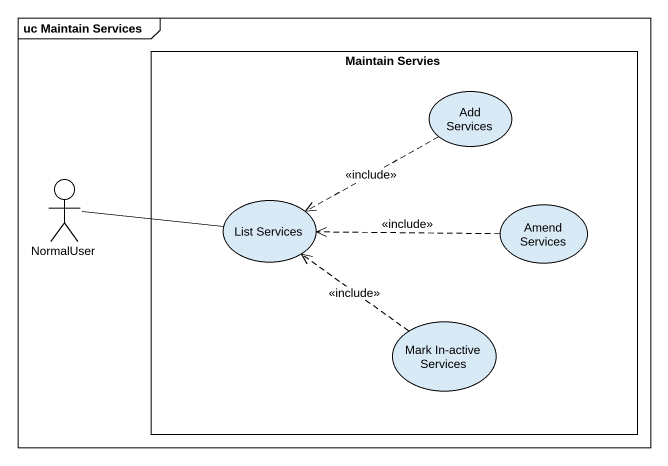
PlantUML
@startuml
mainframe uc Maintain Services
rectangle "Maintain Servies" as Maintain_Servies {
  usecase "Add Services" as Add_Services
  usecase "List Services" as List_Services
  usecase "Amend Services" as Amend_Services
  usecase "Mark In-active Services" as Mark_In_active_Services
}
actor NormalUser
Add_Services .left.> List_Services : <<include>>
NormalUser -right- List_Services
Amend_Services .left.> List_Services : <<include>>
Mark_In_active_Services .up.> List_Services : <<include>>
@enduml
